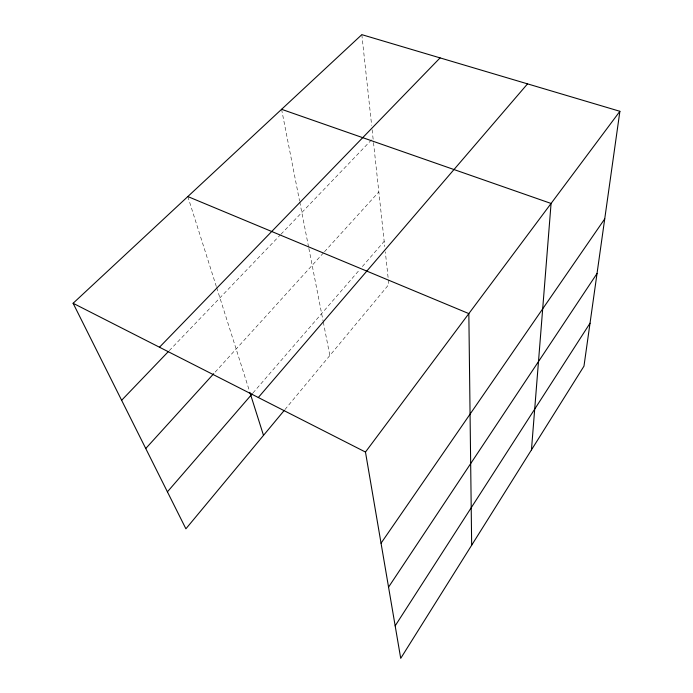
<?xml version="1.0" encoding="UTF-8"?>
<svg xmlns="http://www.w3.org/2000/svg" width="693" height="693" viewBox="0 0 693 693"><rect width="100%" height="100%" fill="white"/><g stroke="black" fill="none" stroke-linecap="round" stroke-linejoin="round"><path stroke-width="0.52" stroke-dasharray="3.46 2.6" d="M284.927 409.58L388.851 284.476L385.325 251.854M252.962 392.966L359.589 269.75M362.396 266.502L384.182 241.329M215.168 372.098L323.77 252.538M324.489 251.741L378.837 191.909M169.283 350.623L280.232 235.005M280.977 234.234L373.042 138.288M187.82 196.552L216.355 286.599M216.675 287.621L249.211 390.263M281.583 109.312L299.549 200.927M299.757 201.975L308.654 247.358M308.861 248.406L323.077 320.937M323.284 321.985L329.859 355.5M361.833 34.65L371.656 125.468M372.115 129.738L373.388 141.502M373.501 142.576L384.754 246.587"/><path stroke-width="1.04" d="M531.453 449.896L551.074 203.456L281.583 109.312M619.889 111.296L583.974 366.155L400.719 658.35L365.471 452.053L619.889 111.296L361.833 34.65L73.112 303.274L185.897 528.802L284.243 410.412M395.166 625.848L590.02 323.215M388.556 587.136L597.028 273.501M381.046 543.199L604.729 218.884M258.307 397.522L527.538 83.862M167.411 491.831L252.261 393.78M145.747 448.518L213.721 373.692M121.63 400.285L168.538 351.394M159.477 347.228L440.09 57.891M187.82 196.552L468.84 313.6L471.664 545.235M73.112 303.274L365.471 452.053M249.861 392.325L263.505 435.377"/></g></svg>
